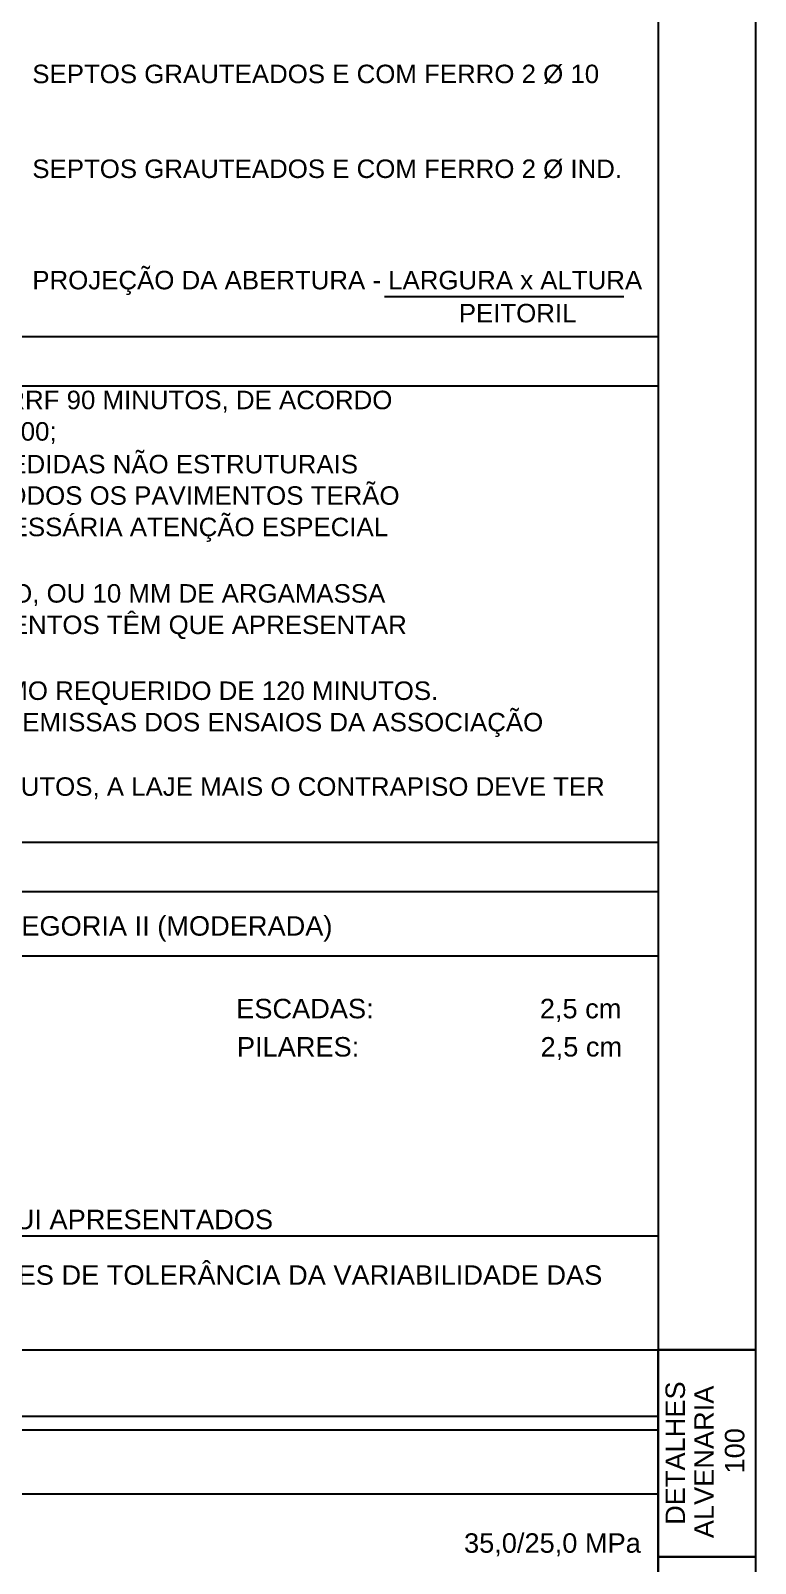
# Model space of a CAD drawing. Extents: x 0 to 119, y 0 to 84.
# Drawn here: x 111.45 to 118.9, y 27.51 to 43.26 of the extents above; entities that cross this region are included whole.
import ezdxf

# ---------------------------------------------------------------- set-up
doc = ezdxf.new("R2010")
doc.units = 0
doc.header["$MEASUREMENT"] = 0
for name, color, linetype in [('10', 252, 'CONTINUOUS'), ('3', 7, 'CONTINUOUS'), ('40', 7, 'CONTINUOUS'), ('7', 232, 'CONTINUOUS')]:
    doc.layers.add(name, color=color, linetype=linetype)
doc.styles.add('TQS_ARIAL', font='arial.ttf')

msp = doc.modelspace()

# ---------------------------------------------------------------- linework, layer by layer
at = {"layer": '40', "linetype": 'Continuous'}
for p, q in [((118.9, 84.099998), (118.9, 29.699798)), ((115.088536, 40.524865), (117.549468, 40.524865)), ((100.4, 40.115402), (117.9, 40.115402)), ((100.4, 40.115402), (117.9, 40.115402)), ((100.4, 40.115402), (117.9, 40.115402)), ((100.4, 39.609785), (117.9, 39.609785)), ((100.4, 34.919078), (117.9, 34.919078)), ((100.4, 34.410334), (117.9, 34.410334)), ((100.4, 34.410334), (117.9, 34.410334)), ((100.4, 33.751771), (117.9, 33.751771)), ((100.4, 30.872307), (117.9, 30.872307)), ((100.4, 29.699798), (117.9, 29.699798)), ((100.4, 29.699798), (117.9, 29.699798)), ((118.9, 29.699798), (117.9, 29.699798)), ((118.9, 29.699798), (117.9, 29.699798)), ((118.9, 29.705798), (118.9, 27.573)), ((118.9, 29.705798), (118.9, 27.573)), ((118.9, 29.699798), (118.9, 27.573)), ((118.9, 29.699798), (118.9, 27.573)), ((100.4, 29.020363), (117.9, 29.020363)), ((100.4, 29.020363), (117.9, 29.020363)), ((100.4, 28.879715), (117.9, 28.879715)), ((100.4, 28.221151), (117.9, 28.221151)), ((118.9, 27.573), (118.9, 25.452)), ((118.9, 27.573), (118.9, 25.452)), ((118.9, 27.573), (118.9, 25.452)), ((118.9, 27.573), (118.9, 25.452))]:
    msp.add_line(p, q, dxfattribs=at)
for points in [[(117.9, 27.573), (117.9, 29.699798), (118.9, 29.699798), (118.9, 27.573), (117.9, 27.573)], [(117.9, 25.452), (117.9, 27.573), (118.9, 27.573), (118.9, 25.452), (117.9, 25.452)]]:
    msp.add_lwpolyline(points, dxfattribs=at)
at = {"layer": '7', "color": 232, "linetype": 'Continuous'}
msp.add_line((117.9, 83.099998), (117.9, 0.999998), dxfattribs=at)

# ---------------------------------------------------------------- texts
at = {"layer": '10', "color": 252, "linetype": 'Continuous', "style": 'TQS_ARIAL'}
for s, p in [('DETALHES', (118.176786, 27.902142)), ('ALVENARIA', (118.472401, 27.765578))]:
    msp.add_text(s, height=0.2, rotation=90, dxfattribs=at).set_placement(p)
at = {"layer": '3', "color": 7, "linetype": 'Continuous', "style": 'TQS_ARIAL'}
for s, p in [('1) A ESTRUTURA FOI CONCEBIDA PARA TRRF 120 MINUTOS, REDUZIDOS PARA TRRF 90 MINUTOS, DE ACORDO', (100.718757, 39.368006)), ('COM AO MÉTODO DO TEMPO EQUIVALENTE, EM CONFORMIDADE COM A NBR 15200;', (100.718757, 39.045006)), ('2) O RESPONSÁVEL TÉCNICO DA OBRA DEVERÁ CUIDAR PARA QUE TODAS AS MEDIDAS NÃO ESTRUTURAIS', (100.718757, 38.708839)), ('SEJAM EXECUTADAS, PARA GARANTIR O ENQUADRAMENTO DESTE PROJETO. TODOS OS PAVIMENTOS TERÃO', (100.718757, 38.385839)), ('QUE SER CONSTRUÍDOS APRESENTANDO A FUNÇÃO CORTA FOGO, SENDO NECESSÁRIA ATENÇÃO ESPECIAL', (100.718757, 38.062839)), ('3) OS ELEMENTOS DE CONCRETO DEVEM SER REVESTIDOS COM 5 MM DE GESSO, OU 10 MM DE ARGAMASSA', (100.718757, 37.380403)), ('DE CIMENTO E AREIA, OU 15 MM DE ARGAMASSA DE CAL E AREIA. OS REVESTIMENTOS TÊM QUE APRESENTAR', (100.718757, 37.057403)), ('4)ESTRUTURAS DE CONCRETO QUE ESTÃO NA ROTA DE FUGA ATENDEM O MÍNIMO REQUERIDO DE 120 MINUTOS.', (100.718757, 36.380223)), ('PARA ALVENARIA ESTRUTURAL, NAS REGIÕES DE ROTA DE FUGA, SEGUIR AS PREMISSAS DOS ENSAIOS DA ASSOCIAÇÃO', (100.718757, 36.057223)), ('5)PARA QUE OS PISOS ATENDAM A FUNÇÃO CORTA-FOGO COM TRRF DE 120 MINUTOS, A LAJE MAIS O CONTRAPISO DEVE TER', (100.718757, 35.3949))]:
    msp.add_text(s, height=0.19, dxfattribs=at).set_placement(p)
at = {"layer": '40', "linetype": 'Continuous', "style": 'TQS_ARIAL'}
for s, height, p in [('SEPTOS GRAUTEADOS E COM FERRO 2 %%c 10', 0.19, (111.469621, 42.718795)), ('SEPTOS GRAUTEADOS E COM FERRO 2 %%c IND.', 0.19, (111.469621, 41.744223)), ('PROJEÇÃO DA ABERTURA - LARGURA x ALTURA', 0.19, (111.469621, 40.599943)), ('PEITORIL', 0.19, (115.852359, 40.260506)), ('CATEGORIA II (MODERADA)', 0.2, (110.797895, 33.95783)), ('ESCADAS:                      2,5 cm', 0.2, (113.564809, 33.108373)), ('PILARES:                        2,5 cm', 0.2, (113.572212, 32.715413)), ('OBS.: COBRIMENTOS INDICADOS EM DESENHO PREVALECEM SOBRE OS AQUI APRESENTADOS', 0.2, (100.795446, 30.941165)), ('DEVE SER ADOTADO CONTROLE RIGOROSO DE QUALIDADE E RÍGIDOS LIMITES DE TOLERÂNCIA DA VARIABILIDADE DAS', 0.2, (100.732785, 30.369883)), ('35,0/25,0 MPa', 0.2, (115.906168, 27.615795))]:
    msp.add_text(s, height=height, dxfattribs=at).set_placement(p)
msp.add_text('100', height=0.2, rotation=90, dxfattribs=at).set_placement((118.78712, 28.43067))

doc.saveas('drawing.dxf')
